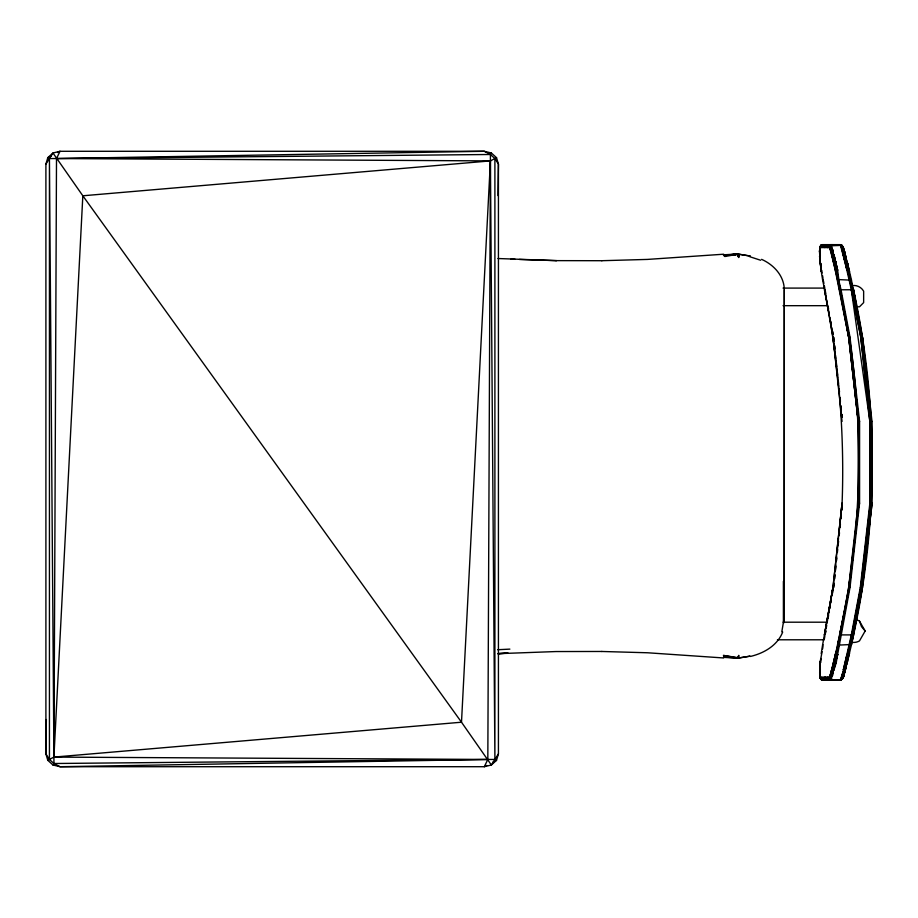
<?xml version="1.0" encoding="UTF-8"?>
<svg xmlns="http://www.w3.org/2000/svg" width="918" height="918" viewBox="0 0 918 918"><rect width="100%" height="100%" fill="white"/><g stroke="black" fill="none" stroke-linecap="round" stroke-linejoin="round"><path stroke-width="1.38" d="M723.533 255.193L737.429 254.217L738.726 255.629L738.726 256.833L737.349 254.47L738.726 257.556L737.533 253.942M783.398 581.289L783.398 622.404L781.815 631.813M784.11 622.507L784.293 289.652C784.098 275.767 773.725 264.74 761.596 259.346M52.969 765.004L53.921 763.512L56.503 158.55L60.037 151.286L484.291 151.286L491.359 152.996L496.535 157.689L498.428 164.104L498.428 753.896L496.535 760.311L491.359 765.004L484.291 766.714L60.037 766.714L52.969 765.004L47.793 760.311L45.9 753.896L45.9 164.104L47.793 157.689L52.969 152.996L60.037 151.286L57.593 152.56M491.359 152.996L490.419 154.488L487.825 759.45L484.291 766.714L486.735 765.44M46.37 719.517L45.9 753.896L49.434 759.45L53.921 763.512L60.037 766.714L487.825 759.45L494.894 759.45L496.535 760.311L492.863 762.227M498.004 195.614L498.428 164.104L494.894 158.55L490.419 154.488L484.291 151.286L56.503 158.55L49.434 158.55L47.793 157.689L51.465 155.773M831.008 680.031L829.333 678.173L832.236 667.661L829.861 676.991L831.559 678.815L829.344 680.031L821.541 679.802L819.923 677.794L820.325 661.075L820.164 661.729L819.923 677.794L822.333 680.031L831.008 680.031L837.618 654.511L849.999 587.531L859.581 503.236L859.581 421.454L849.999 337.147L841.003 289.64L830.182 244.888L821.243 245.095L819.82 247.699L819.74 257.029L819.82 247.699L820.979 245.439L822.333 244.647L831.008 244.647L837.618 270.179L838.834 279.6L851.514 280.185L847.463 262.961L842.035 245.358L840.326 244.647L831.364 244.647L841.255 244.888L842.896 246.517L849.54 271.43L847.016 270.179L840.326 244.647L837.113 245.358L831.364 244.647M820.199 261.022L819.453 251.016L820.302 246.311L820.853 245.691L827.841 247.573L828.231 245.095L831.008 244.647L830.033 245.439L829.998 248.732L835.644 271.43L832.569 249.352L830.985 250.281L830.939 251.98M822.149 651.677L820.164 661.729L819.705 674.696L819.923 677.794L821.541 679.802L820.302 678.379L819.625 672.71M819.453 251.016L819.625 251.98L820.726 246.517L829.333 246.517L829.998 248.732C828.759 247.401 829.424 243.224 831.559 245.875L832.339 255.571L848.634 337.147L858.215 421.454L858.215 503.236L848.634 587.531L849.999 587.531M47.793 760.311L53.921 757.098L82.827 195.786L52.969 152.996L45.9 164.104M496.535 157.689L490.419 160.902L461.502 722.214L491.359 765.004L498.428 753.896M859.581 503.236L858.915 503.236L849.334 587.531L835.655 653.719L837.618 654.511L836.195 662.899L833.796 661.729L835.644 653.26L829.47 678.999L820.853 678.999L819.981 675.946L820.726 678.173L830.182 679.802L838.834 645.09L851.514 644.505L853.591 634.9L839.672 634.9L848.748 587.531L858.915 503.236L858.915 421.454L849.334 337.147L832.569 249.352M842.208 245.714L846.109 257.029L845.019 255.319L843.344 254.768L851.307 289.629L860.763 337.147L870.344 421.454L870.344 503.236L860.763 587.531L851.778 635.061L843.826 669.853L840.326 680.031L831.364 680.031L841.255 679.802L842.896 678.173L849.54 653.26L841.921 675.338L843.94 674.409L844.778 672.71M831.559 678.815L829.47 678.999L832.569 675.338L834.818 662.727L837.618 654.511L829.998 677.794M834.439 579.109L834.864 574.886M835.288 570.675L835.85 565.052M836.275 560.841L836.688 556.629M837.113 552.406L838.524 538.361M838.8 535.55L842.093 503.236C844.927 428.293 837.732 353.361 822.631 279.956L823.205 279.646M842.047 503.236L832.959 587.531L827.164 622.461M842.093 503.236L833.016 587.531L822.631 644.734L823.205 645.044M834.508 579.109L834.955 574.886M835.414 570.675L835.862 566.463M836.47 560.841L836.768 558.029M837.377 552.406L837.675 549.595M838.134 545.384L838.593 541.172M839.19 535.55L839.5 532.738M840.096 527.116L840.406 524.316M841.003 518.693L841.313 515.882M841.921 510.259L842.219 507.447M851.353 279.956C879.077 399.64 879.226 525.05 851.353 644.734M851.514 644.505L849.334 653.719L847.016 654.511L843.344 669.922L851.307 635.061L860.292 587.531L869.862 503.236L869.862 421.454L860.763 337.147L851.778 289.629L842.242 246.311L841.255 244.888L839.5 244.888M840.268 679.32L842.035 679.32L843.458 676.991L852.558 635.038L861.543 587.531L871.113 503.236L871.113 421.454L862.427 337.147L853.465 289.732L839.672 289.79L836.126 270.477L829.998 246.885L828.231 245.095L821.541 244.888L820.302 246.311L819.705 249.983L819.923 246.885L821.243 245.095L829.872 245.095L833.831 263.615M851.307 289.629L869.862 421.454L872.1 421.454L872.1 503.236L862.427 587.531L853.465 634.958M832.569 675.338L830.985 674.409L830.939 672.71M820.348 669.738L820.164 666.663M861.543 587.531L872.1 503.236M821.197 658.458L820.669 662.601L820.164 661.729M822.333 680.031L825.511 679.802L824.823 677.105L827.692 678.173L829.344 680.031L820.979 679.24M827.692 678.173L827.841 677.105L829.333 678.173L829.998 675.946M834.818 662.727L829.333 678.173L820.726 678.173L819.981 675.946M820.726 678.173L820.612 676.75M822.574 649.026L822.998 646.375M821.197 653.719L822.631 644.734M826.246 628.05L826.705 625.261M833.831 661.075L832.156 668.476L833.119 669.738L833.957 669.922L835.208 662.819M828.082 618.273L828.587 615.473M829.838 608.496L830.342 605.696M830.847 602.908L831.341 600.108M832.592 593.12L833.096 590.331M824.375 638.79L824.846 636.289M832.156 668.476L840.337 635.026L849.334 587.531M839.672 634.9C861.095 537.202 864.504 436.039 849.334 337.147M819.74 667.661L819.831 669.371M852.558 635.038L862.427 587.531L860.292 587.531M839.775 634.958L837.664 644.734L838.834 645.09L836.126 654.213M820.164 262.961L819.579 256.202L821.323 271.43L820.164 262.961L820.325 263.615M833.796 661.729L838.191 644.987M836.355 679.802L831.364 680.031L840.326 680.031L843.458 676.991L849.334 653.719M838.834 279.6L837.606 280.185L835.655 270.971L837.618 270.179L833.957 254.768L832.339 255.571L832.236 257.029M843.435 676.75L842.896 678.173L843.814 675.946L841.255 679.802L840.899 678.815L842.862 675.12L846.373 662.601L847.716 661.075M840.337 635.026L837.606 644.505M841.255 679.802L847.463 661.729M834.014 662.234L836.401 654.327M843.344 669.922L848.312 654.327M842.208 678.976L846.109 667.661M833.957 669.922L836.195 662.899M738.726 256.833L737.51 253.988L750.086 256.03L737.51 253.988L724.968 254.745M830.824 673.663L837.618 654.511M871.113 421.454C863.884 362.828 860.097 302.068 840.899 245.875L841.255 244.888M842.862 675.12L845.811 668.476M841.921 675.338L845.019 669.371M833.796 262.961L836.195 261.791M843.263 674.937L840.899 678.815L842.242 678.379L843.94 674.409M820.853 678.999L821.243 679.595L830.033 679.24M782.687 632.043C777.397 645.561 763.845 653.318 750.293 656.473M856.161 619.811A11.418 11.337 90 0 1 859.489 621.096L865.158 630.999L859.489 640.902A11.418 11.337 -90 0 1 851.468 642.187M820.979 245.439L820.6 246.104L821.392 245.875M738.726 656.003L737.521 658.195L750.086 656.152L737.51 658.195L738.726 655.36L738.726 657.426M820.726 246.517L819.981 248.732M822.631 279.956L821.197 270.971L821.725 270.362L822.149 273.013M824.525 634.9L825.087 635.038M820.348 254.952L820.164 258.027M830.033 245.439L820.853 245.691M831.559 245.875L829.998 246.885L832.156 256.202M846.373 662.601L844.537 662.899M734.63 254.734L737.441 254.217L738.726 255.147M724.795 256.524L737.395 254.332L738.726 256.179L737.429 254.217L729.121 254.768M836.355 244.888L832.27 244.888L832.764 245.714L842.035 245.358L843.814 248.732M837.652 377.895L832.959 337.147L824.525 289.79L825.087 289.652M737.475 254.125L731.887 254.734L737.441 254.217L738.726 255.629M723.499 255.64L737.395 254.332M494.894 158.55L494.894 759.45L490.419 160.902L82.827 195.786L461.502 722.214L53.921 757.098L49.434 158.55L49.434 759.45M723.614 254.217L647.442 259.415L601.749 260.712M498.623 653.627L508.193 653.134M497.705 649.726L509.88 649.118M497.751 653.639L506.977 653.191M497.969 653.673L556.033 651.55L601.944 651.47M490.419 154.488L56.503 158.55L490.419 160.902M53.921 763.512L487.825 759.45L53.921 757.098M820.876 247.573L829.482 247.573L821.243 245.095M497.946 258.52L556.411 260.632L519.381 259.461M783.054 288.091L824.318 288.091M783.054 305.683L827.129 305.683M856.655 306.796L859.489 306.796L863.643 302.607L863.643 291.167A11.429 11.349 -90 0 0 853.82 285.452M833.016 337.147L842.047 421.454M849.999 337.147L848.634 337.147L837.664 279.956M860.763 337.147L862.53 337.147L871.997 421.454M859.581 421.454L858.215 421.454L848.748 337.147L840.337 289.663M858.215 503.236L858.915 503.236M871.997 503.236L869.862 503.236M783.054 622.197L827.072 622.197M777.443 639.789L824.318 639.789M820.876 677.105L829.482 677.105M556.033 260.632L601.944 260.712M601.749 651.47L647.523 652.767L723.625 657.965M510.924 259.186L515.159 259.324M844.537 261.791L846.373 262.089L847.716 263.615M821.243 679.595L825.511 679.802M723.568 657.357L737.487 658.137M734.664 657.77L737.441 657.965L723.395 655.418L737.303 657.575M723.533 656.99L737.429 657.965M828.529 244.888L829.872 245.095M827.818 245.691L825.213 245.095L824.823 247.573M824.685 678.173L829.872 679.595M821.392 678.815L820.302 678.379M840.899 245.875C847.188 250.924 845.088 262.846 847.498 270.213M749.662 256.673L760.655 260.253M853.591 289.79L861.543 337.147M844.778 251.98L843.94 250.281L841.921 249.352L845.065 261.814M820.21 675.12L819.705 674.696L820.302 677.289M824.456 289.732L829.298 314.84M865.158 630.999L861.486 626.604L859.489 621.096M843.252 247.573L842.609 246.575L847.016 270.179M837.618 270.179L833.957 254.768L848.748 337.147L858.33 421.454M830.824 251.016L829.333 246.517L829.654 247.94M833.119 254.952L834.818 261.951M829.838 317.628L831.18 324.593M831.719 327.393L833.062 334.359L832.592 331.559M843.458 247.699L843.94 250.281M823.446 280.897L823.905 283.398M824.375 285.9L824.846 288.401M821.243 267.723L820.29 262.445L821.197 270.971M825.328 291.052L825.833 293.84M828.082 306.417L828.587 309.205M830.847 321.782L831.341 324.582M822.574 275.664L822.998 278.315M844.445 251.016L845.019 255.319M820.841 263.466L821.197 266.22M833.923 339.958L833.601 337.147L834.049 341.37M834.898 348.392L834.577 345.581L834.955 349.792M847.463 262.961L848.312 270.362M837.985 380.706L838.627 386.329M838.949 389.14L839.431 393.352M839.924 397.563L840.406 401.786M840.888 405.997L841.381 410.208M841.863 414.42L842.185 417.231M835.564 355.415L835.862 358.227M836.321 362.438L836.768 366.661M837.377 372.272L837.675 375.083M838.283 380.706L838.593 383.517M839.19 389.14L839.5 391.94M840.096 397.563L840.406 400.374M841.003 405.997L841.313 408.808M841.921 414.42L842.219 417.231M784.293 289.652L784.293 622.53M834.014 583.32L833.601 587.531L834.049 583.32M825.775 630.85L825.316 633.638L825.833 630.85M832.959 587.531L824.456 634.958L832.959 587.531"/></g></svg>
